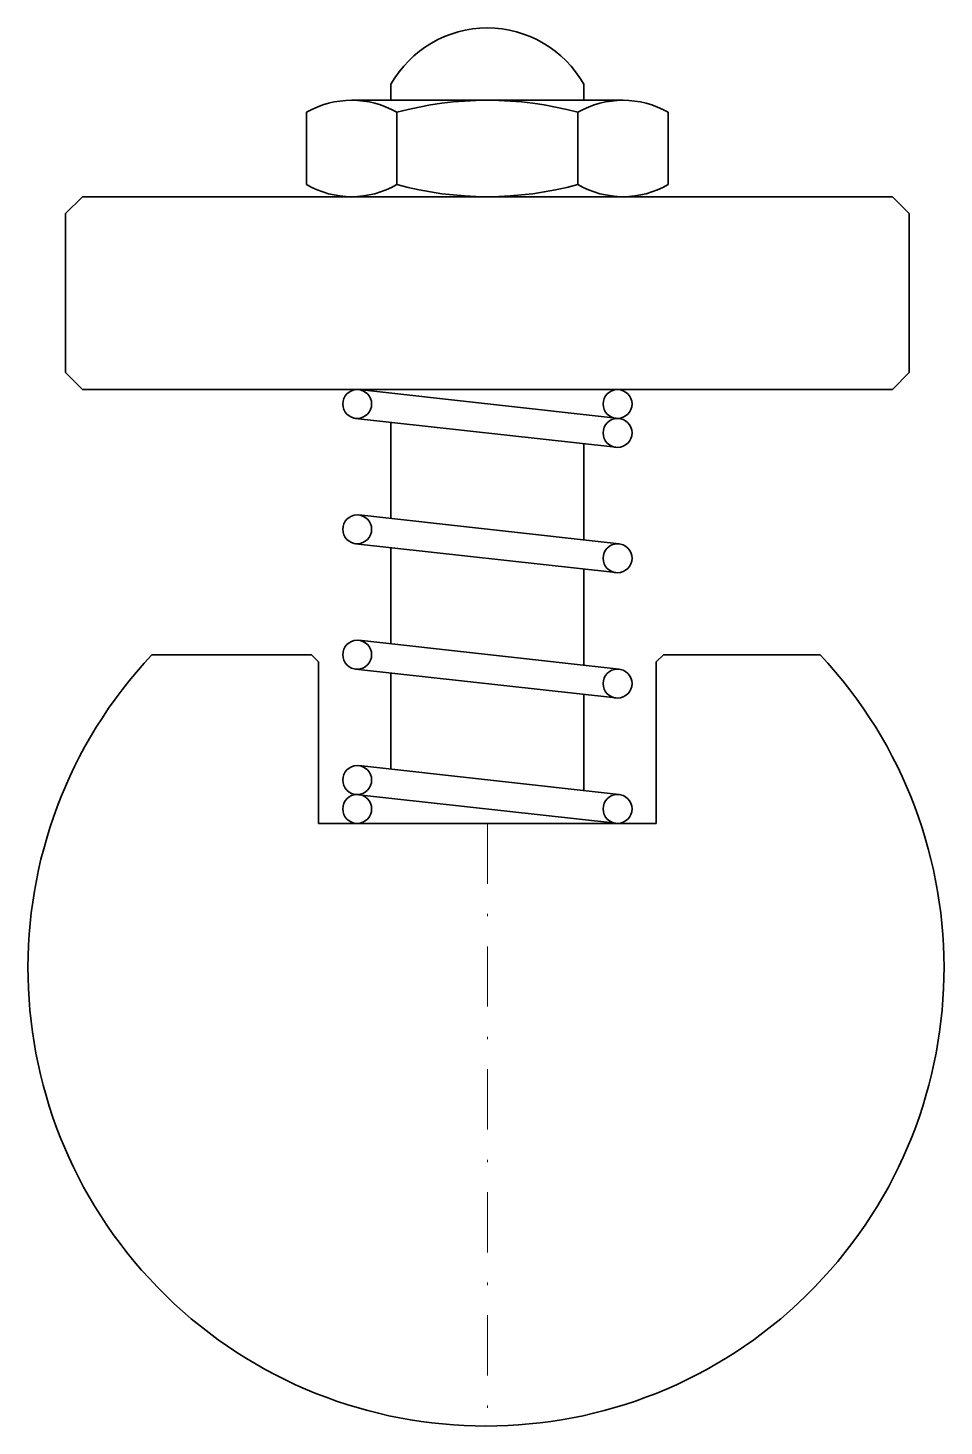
# Model space of a CAD drawing. Header units: millimetres. Extents: x -19.1 to 18.9, y 0 to 58.
import ezdxf

# ---------------------------------------------------------------- set-up
doc = ezdxf.new("R2010")
doc.units = ezdxf.units.MM
doc.header["$LTSCALE"] = 5
doc.linetypes.add('AUSGEZOGEN', pattern=[0])
doc.linetypes.add('DASHDOT', pattern=[1, 0.5, -0.25, 0, -0.25])
doc.layers.add('2', color=7, linetype='Continuous')

# ---------------------------------------------------------------- blocks, each defined once
blk = doc.blocks.new('40_001_015_nNn01')
at = {"layer": '2', "color": 7, "linetype": 'AUSGEZOGEN', "lineweight": 35}
for p, q in [((-4, 55.665), (-4, 55)), ((4, 55.665), (4, 55)), ((-5.629, 55), (5.629, 55)), ((-7.506, 51.5), (-7.506, 54.5)), ((-3.753, 51.5), (-3.753, 54.5)), ((3.753, 51.5), (3.753, 54.5)), ((7.506, 51.5), (7.506, 54.5)), ((-17.5, 50.3), (-16.8, 51)), ((16.8, 51), (-16.8, 51)), ((17.5, 50.3), (16.8, 51)), ((-17.5, 50.3), (-17.5, 43.7)), ((17.5, 43.7), (17.5, 50.3)), ((-16.8, 43), (-17.5, 43.7)), ((16.8, 43), (17.5, 43.7)), ((-16.8, 43), (16.8, 43)), ((-5.334, 42.996), (5.466, 41.796)), ((-5.466, 41.804), (5.334, 40.604)), ((-4, 41.641), (-4, 37.648)), ((4, 40.752), (4, 36.759)), ((-5.334, 37.796), (5.466, 36.596)), ((-5.466, 36.604), (5.334, 35.404)), ((-4, 36.441), (-4, 32.448)), ((4, 35.552), (4, 31.559)), ((-5.334, 32.596), (5.466, 31.396)), ((-5.466, 31.404), (5.334, 30.204)), ((-4, 31.241), (-4, 27.248)), ((4, 30.352), (4, 26.359)), ((-5.334, 27.396), (5.466, 26.196)), ((-5.466, 26.204), (5.334, 25.004))]:
    blk.add_line(p, q, dxfattribs=at)
for centre in [(-5.4, 42.4), (5.4, 42.4), (5.4, 41.2), (-5.4, 37.2), (5.4, 36), (-5.4, 32), (5.4, 30.8), (-5.4, 26.8), (-5.4, 25.6), (5.4, 25.6)]:
    blk.add_circle(centre, 0.6, dxfattribs=at)
for centre, radius, start, end in [((0, 53.407), 4.593, 29.44666, 150.55334), ((-5.629, 51.229), 3.771, 60.15828, 119.84172), ((0, 40.667), 14.333, 74.82182, 105.17818), ((5.629, 51.229), 3.771, 60.15828, 119.84172), ((-5.629, 54.771), 3.771, 240.15828, 299.84172), ((0, 65.333), 14.333, 254.82182, 285.17818), ((5.629, 54.771), 3.771, 240.15828, 299.84172)]:
    blk.add_arc(centre, radius, start, end, dxfattribs=at)
blk = doc.blocks.new('40002_015_nNn00')
blk.add_blockref('40_001_015_nNn01', (0, 0))

msp = doc.modelspace()

# ---------------------------------------------------------------- linework, layer by layer
at = {"layer": '2', "color": 7, "linetype": 'AUSGEZOGEN', "lineweight": 35}
for p, q in [((-7.3, 32), (-13.913, 32)), ((-7, 31.7), (-7.3, 32)), ((7.3, 32), (7, 31.7)), ((13.8, 32), (7.3, 32)), ((-7, 25), (-7, 31.7)), ((7, 31.7), (7, 25)), ((7, 25), (-7, 25))]:
    msp.add_line(p, q, dxfattribs=at)
at = {"layer": '2', "color": 7, "linetype": 'DASHDOT', "lineweight": 18}
msp.add_line((0, 25), (0, 0), dxfattribs=at)
at = {"layer": '2', "color": 7, "linetype": 'AUSGEZOGEN', "lineweight": 35}
msp.add_arc((-0.057, 19), 19, 136.82645, 43.17355, dxfattribs=at)

# ---------------------------------------------------------------- block references
msp.add_blockref('40002_015_nNn00', (0, 0))

doc.saveas('drawing.dxf')
